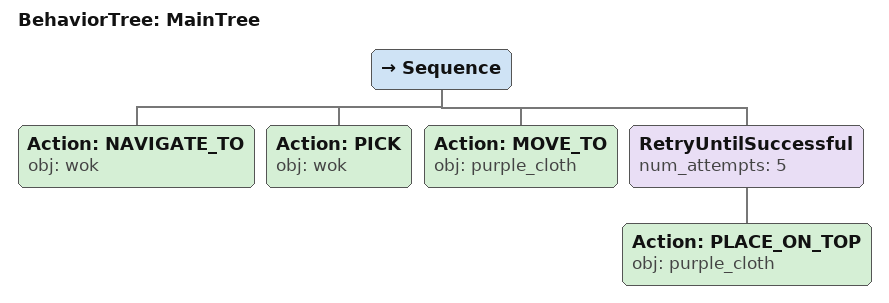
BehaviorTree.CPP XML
<root main_tree_to_execute="MainTree">
  <BehaviorTree ID="MainTree">
    <Sequence>
      <!-- Navigate to wok -->
      <Action ID="NAVIGATE_TO" obj="wok" />
      <!-- Pick wok -->
      <Action ID="PICK" obj="wok" />
      <!-- Move to purple_cloth -->
      <Action ID="MOVE_TO" obj="purple_cloth" />
      <!-- Retry PLACE_ON_TOP purple_cloth up to 5 attempts -->
      <RetryUntilSuccessful num_attempts="5">
        <!-- Place on purple_cloth -->
        <Action ID="PLACE_ON_TOP" obj="purple_cloth" />
      </RetryUntilSuccessful>
    </Sequence>
  </BehaviorTree>
</root>
